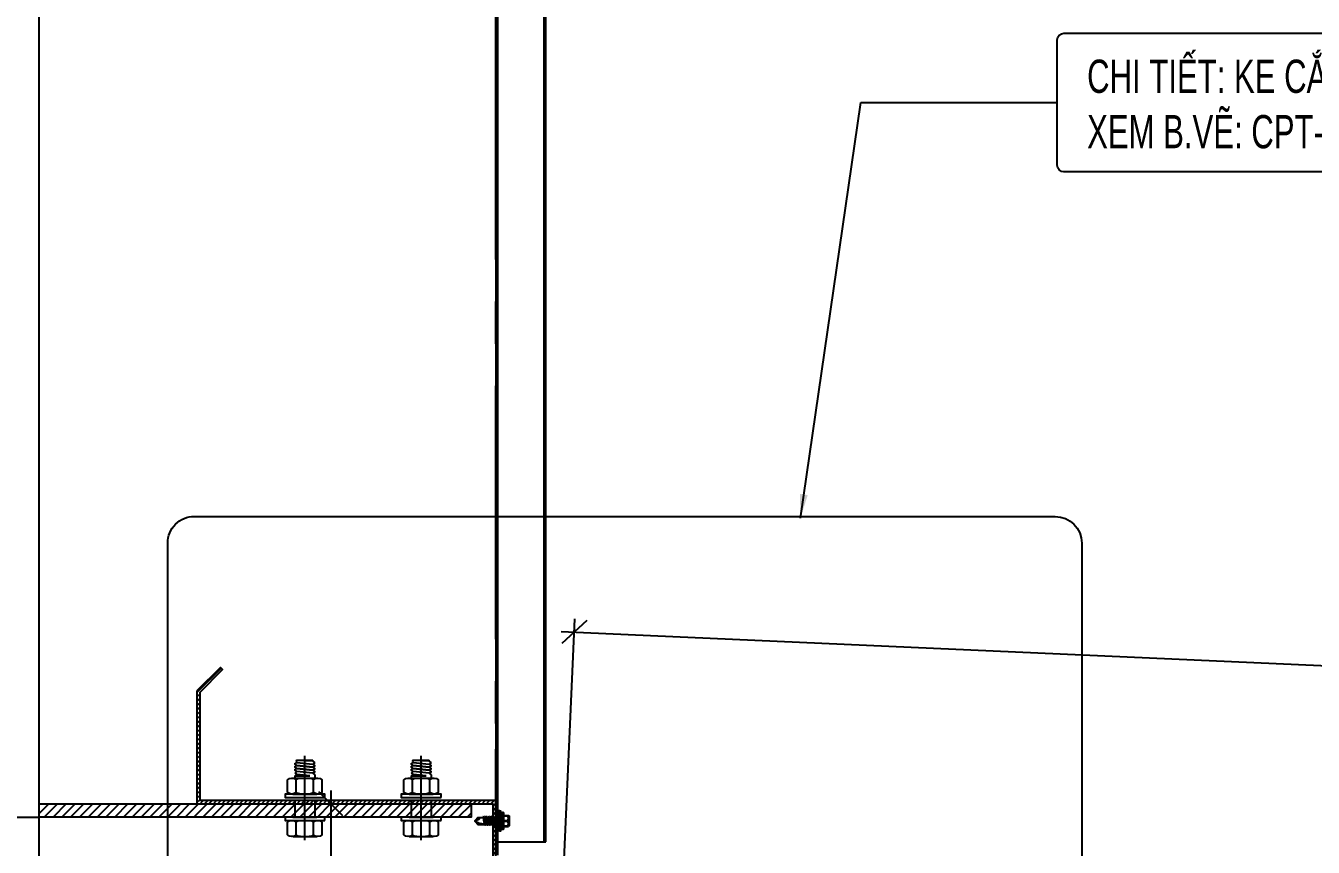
# Model space of a CAD drawing. Header units: inches. Extents: x 340055 to 349452, y -34649 to -30845.
# Drawn here: x 347695.9 to 347792.8, y -32536 to -32474.2 of the extents above; entities that cross this region are included whole.
import ezdxf

# ---------------------------------------------------------------- set-up
doc = ezdxf.new("R2010")
doc.units = ezdxf.units.IN
doc.header["$MEASUREMENT"] = 0
doc.linetypes.add('CENTER2', pattern=[28.574999999999996, 19.05, -3.174999999999999, 3.174999999999999, -3.174999999999999])
for name, color, linetype in [('2', 2, 'Continuous'), ('251', 251, 'Continuous'), ('3', 3, 'Continuous'), ('5', 5, 'Continuous'), ('6', 6, 'Continuous'), ('8', 8, 'Continuous'), ('9', 9, 'Continuous'), ('flashing', 6, 'Continuous'), ('STRUCTURE', 1, 'Continuous')]:
    doc.layers.add(name, color=color, linetype=linetype)
doc.styles.add('ST1', font='times.ttf', dxfattribs={"width": 0.7})
doc.styles.add('ST1H', font='vnshxh.shx', dxfattribs={"width": 0.7})
doc.dimstyles.new('3', dxfattribs={"dimtxt": 3.5, "dimasz": 1.8, "dimexe": 1, "dimexo": 0, "dimgap": 1, "dimtad": 1, "dimdec": 0, "dimlfac": 3, "dimzin": 0, "dimdsep": 46, "dimtxsty": 'ST1H', "dimblk": 'OBLIQUE', "dimcen": 1, "dimdle": 1, "dimclrd": 8, "dimclre": 8, "dimclrt": 3, "dimadec": 0, "dimazin": 0, "dimtfac": 1, "dimtdec": 0, "dimtix": 1, "dimtofl": 0, "dimtmove": 1, "dimatfit": 3, "dimfxl": 0, "dimtolj": 1, "dimtzin": 0, "dimlwd": -1, "dimlwe": -1, "dimarcsym": 0})
doc.dimstyles.new('8', dxfattribs={"dimtxt": 4.5, "dimasz": 1.8, "dimexe": 1, "dimexo": 0, "dimgap": 1, "dimtad": 1, "dimdec": 0, "dimlfac": 8, "dimzin": 0, "dimdsep": 46, "dimtxsty": 'ST1', "dimblk": 'OBLIQUE', "dimcen": 1, "dimdle": 1, "dimclrd": 8, "dimclre": 8, "dimclrt": 3, "dimadec": 0, "dimazin": 0, "dimtfac": 1, "dimtdec": 0, "dimtix": 1, "dimtmove": 1, "dimatfit": 3, "dimfxl": 0, "dimtolj": 1, "dimtzin": 0, "dimlwd": -1, "dimlwe": -1, "dimarcsym": 0})

# ---------------------------------------------------------------- blocks, each defined once
blk = doc.blocks.new('A$C6A7930B6')
at = {"layer": '2'}
h = blk.add_hatch(dxfattribs=at)
h.set_pattern_fill('ANSI31', color=256, scale=0.125, angle=-90.00000000000001, style=0)
h.set_pattern_definition([(315, (3303.044390056237, 11524.56438977492), (0.01104854345603981, 0.0110485434560398), [])])
h.paths.add_polyline_path([(1.500003250855116, 1.18535152079221), (1.500003250856935, 0.618684854125604), (0.01583658419167477, 0.6186848541228755), (0.01583658419167477, 0.1244099021987495), (0.1290502384244974, 0.01119624796501739), (0.1178543810556221, 3.905961420969106e-07), (3.250857844250277e-06, 0.1178515207921009), (3.250856025260873e-06, 0.6345181874585251), (1.484169917518557, 0.6345181874567061), (1.484169917524014, 1.178793139385562), (1.370956263292101, 1.292006793612018), (1.382152120660976, 1.30320265098544)])
at = {"layer": '251'}
h = blk.add_hatch(color=256, dxfattribs=at)
h.paths.add_polyline_path([(0.3143365841151535, 0.6675181871423774), (0.3100032507718424, 0.6675181871387394, 0.192582403425731), (0.3316699174201858, 0.6761848537908008, 0.1925824034298843), (0.3533365840849001, 0.6675181871787572)])
h.paths.add_polyline_path([(0.3966699174634414, 0.667518187218775, 0.1925824032953807), (0.4183365840899569, 0.6761848539154016, 0.1925824034833754), (0.4400032507546712, 0.6675181872597022)])
h = blk.add_hatch(color=256, dxfattribs=at)
h.paths.add_polyline_path([(0.8976699174481837, 0.6675181874634291), (0.8933365841048726, 0.6675181874597911, 0.192582403425731), (0.9150032507541255, 0.6761848541118525, 0.1925824034298843), (0.9366699174179303, 0.6675181874998088)])
h.paths.add_polyline_path([(0.9800032507964715, 0.6675181875407361, 0.1925824032953807), (1.001669917423897, 0.6761848542364532, 0.1925824034833754), (1.023336584087701, 0.6675181875807539)])
h = blk.add_hatch(color=256, dxfattribs=at)
h.paths.add_polyline_path([(0.3143365842333878, 0.4548515203332499), (0.3100032508900767, 0.4548515203287025, 0.192582403425731), (0.3316699175384201, 0.4635181869816734, 0.1925824034298843), (0.3533365842031344, 0.4548515203696297)])
h.paths.add_polyline_path([(0.3966699175816757, 0.4548515204096475, 0.1925824032953807), (0.4183365842081912, 0.4635181871062741, 0.1925824034833754), (0.4400032508729055, 0.4548515204505748)])
h = blk.add_hatch(color=256, dxfattribs=at)
h.paths.add_polyline_path([(0.8976699175673275, 0.4548515203332499), (0.8933365842240164, 0.4548515203287025, 0.192582403425731), (0.9150032508723598, 0.4635181869816734, 0.1925824034298843), (0.9366699175370741, 0.4548515203696297)])
h.paths.add_polyline_path([(0.9800032509156154, 0.4548515204096475, 0.1925824032953807), (1.001669917542131, 0.4635181871062741, 0.1925824034833754), (1.023336584206845, 0.4548515204505748)])
at = {"layer": '9', "linetype": 'Continuous'}
h = blk.add_hatch(dxfattribs=at)
h.set_pattern_fill('ANSI31', color=250, scale=0.25, angle=-90.00000000000001, style=0)
h.set_pattern_definition([(315, (3302.900187385885, 11527.01499477433), (0.02209708691207962, 0.0220970869120796), [])])
h.paths.add_polyline_path([(2.291669917521176, 0.5520181874835544), (2.291669917523905, 0.618684854125604), (0.1250032508560253, 0.6186848541447034), (0.1250032508560253, 0.5520181874835544)])
at = {"layer": '2'}
blk.add_lwpolyline([(1.500003250855116, 1.18535152079221), (1.500003250856935, 0.618684854125604), (0.01583658419167477, 0.6186848541228755), (0.01583658419167477, 0.1244099021987495), (0.1290502384244974, 0.01119624796501739), (0.1178543810556221, 3.905961420969106e-07), (3.250857844250277e-06, 0.1178515207921009), (3.250856025260873e-06, 0.6345181874585251), (1.484169917518557, 0.6345181874567061), (1.484169917524014, 1.178793139385562), (1.370956263292101, 1.292006793612018), (1.382152120660976, 1.30320265098544)], close=True, dxfattribs=at)
at = {"layer": '5', "linetype": 'CENTER2', "ltscale": 0.2}
for p, q in [((0.3750032509642551, 0.4359954712545004), (0.3750032505695344, 0.8594718473968896)), ((0.9583365842972853, 0.4359954712545004), (0.9583365839034741, 0.8594718477179413))]:
    blk.add_line(p, q, dxfattribs=at)
at = {"layer": '6'}
blk.add_lwpolyline([(2.291669917521176, 0.5520181874835544), (2.291669917523905, 0.618684854125604), (0.1250032508560253, 0.6186848541447034), (0.1250032508560253, 0.5520181874835544), (2.291669917521176, 0.5520181874835544)], dxfattribs=at)
at = {"layer": '8'}
for p, q in [((0.335003250617774, 0.8323190019946196), (0.3250032506184652, 0.82381900198925)), ((0.3250032506184652, 0.82381900198925), (0.3350032506323259, 0.8173190019806498)), ((0.4150032505967829, 0.8373190020593029), (0.3350032506132266, 0.8373190019847243)), ((0.335003250617774, 0.8323190019946196), (0.3350032506132266, 0.8373190019847243)), ((0.335003250617774, 0.8323190019946196), (0.3750032506077332, 0.8347400546490462)), ((0.3750032506050047, 0.8373190020220136), (0.3750032506077332, 0.8347400546490462)), ((0.3750032506077332, 0.8347400546490462), (0.3750032506050047, 0.8373190020220136)), ((0.4150032505967829, 0.8373190020593029), (0.4200032506323623, 0.829569002059543)), ((0.4200032506323623, 0.829569002059543), (0.4150032506086063, 0.8253190020568582)), ((0.4150032506504431, 0.7803190020586044), (0.4250032506633943, 0.7738190020945694)), ((0.9183365839517137, 0.8323190023156712), (0.9083365839514954, 0.8238190023103016)), ((0.9083365839514954, 0.8238190023103016), (0.9183365839653561, 0.8173190023017014)), ((0.9983365839307226, 0.8373190023803545), (0.9183365839471662, 0.8373190023057759)), ((0.9183365839517137, 0.8323190023156712), (0.9183365839471662, 0.8373190023057759)), ((0.9183365839517137, 0.8323190023156712), (0.9583365839407634, 0.8347400549700978)), ((0.9583365839389444, 0.8373190023430652), (0.9583365839407634, 0.8347400549700978)), ((0.9583365839407634, 0.8347400549700978), (0.9583365839389444, 0.8373190023430652)), ((0.9983365839307226, 0.8373190023803545), (1.003336583966302, 0.8295690023805946)), ((1.003336583966302, 0.8295690023805946), (0.9983365839416365, 0.8253190023779098)), ((0.9983365839834732, 0.780319002379656), (1.008336583997334, 0.7738190024147116)), ((0.2883365840853003, 0.6761848537944388), (0.2883365840270926, 0.7388515204593205)), ((0.4400032506800926, 0.7475181872760004), (0.3100032506972639, 0.7475181871550376)), ((0.3350032506741627, 0.772319001982396), (0.3250032506748539, 0.7638190019770263)), ((0.3250032506748539, 0.7638190019770263), (0.3250032506894058, 0.74751818716868)), ((0.3316699174201858, 0.6761848538344566), (0.3316699173619782, 0.7388515204993382)), ((0.3316699174201858, 0.6761848538344566), (0.3316699173619782, 0.7388515204993382)), ((0.3500032506790376, 0.7588190020105685), (0.4150032506640855, 0.7653190020882903)), ((0.4250032506779462, 0.7588190020805996), (0.3500032506790376, 0.7588190020105685)), ((0.4250032506633943, 0.7738190020945694), (0.4150032506640855, 0.7653190020882903)), ((0.4150032506640855, 0.7653190020882903), (0.4250032506779462, 0.7588190020805996)), ((0.4183365840899569, 0.6761848539154016), (0.4183365840317492, 0.7388515205802832)), ((0.4250032506779462, 0.7588190020805996), (0.4250032506879506, 0.747518187262358)), ((0.4616699174248424, 0.6761848539554194), (0.4616699173666348, 0.738851520620301)), ((0.8716699174192399, 0.676184854114581), (0.8716699173610323, 0.7388515207794626)), ((1.023336584014032, 0.747518187597052), (0.8933365840312035, 0.7475181874760892)), ((0.9183365840071929, 0.7723190023034476), (0.9083365840078841, 0.763819002298078)), ((0.9083365840078841, 0.763819002298078), (0.9083365840233455, 0.7475181874897316)), ((0.9150032507541255, 0.6761848541555082), (0.9150032506959178, 0.7388515208203899)), ((0.9150032507541255, 0.6761848541555082), (0.9150032506959178, 0.7388515208203899)), ((0.9333365840120678, 0.7588190023316201), (0.9983365839971157, 0.7653190024093419)), ((1.008336584010976, 0.7588190024007417), (0.9333365840120678, 0.7588190023316201)), ((1.008336583997334, 0.7738190024147116), (0.9983365839971157, 0.7653190024093419)), ((0.9983365839971157, 0.7653190024093419), (1.008336584010976, 0.7588190024007417)), ((1.001669917423897, 0.6761848542364532), (1.001669917365689, 0.7388515209013349)), ((1.008336584010976, 0.7588190024007417), (1.00833658402189, 0.7475181875825001)), ((1.045003250758782, 0.676184854276471), (1.045003250700574, 0.7388515209413526)), ((0.4356699174550158, 0.6675181872551548), (0.3143365841151535, 0.6675181871423774)), ((1.019003250788046, 0.6675181875762064), (0.8976699174481837, 0.6675181874634291)), ((0.3250032507803553, 0.6345181872347894), (0.3250032508567529, 0.552018187466274)), ((0.4250032507789001, 0.6345181873284673), (0.4250032508552977, 0.5520181875590424)), ((0.9083365841133855, 0.634518187555841), (0.9083365841906925, 0.552018187466274)), ((1.00833658411193, 0.6345181876486095), (1.008336584189237, 0.5520181875590424)), ((0.2883365842035346, 0.4635181869844018), (0.2883365841453269, 0.5261848536492835)), ((0.4400032507983269, 0.5348515204668729), (0.3100032508154982, 0.5348515203450006)), ((0.4356699174550158, 0.5520181871343084), (0.3143365841151535, 0.552018187021531)), ((0.3316699175384201, 0.4635181870253291), (0.3316699174802125, 0.5261848536902107)), ((0.3316699175384201, 0.4635181870253291), (0.3316699174802125, 0.5261848536902107)), ((0.4183365842081912, 0.4635181871062741), (0.4183365841499835, 0.5261848537711558)), ((0.4616699175430767, 0.4635181871462919), (0.4616699174848691, 0.5261848538111735)), ((0.8716699175374742, 0.4635181869844018), (0.8716699174792666, 0.5261848536492835)), ((1.023336584132267, 0.5348515204668729), (0.8933365841494378, 0.5348515203450006)), ((1.019003250788046, 0.55201818745536), (0.8976699174481837, 0.5520181873425827)), ((0.9150032508723598, 0.4635181870253291), (0.9150032508141521, 0.5261848536902107)), ((0.9150032508723598, 0.4635181870253291), (0.9150032508141521, 0.5261848536902107)), ((1.001669917542131, 0.4635181871062741), (1.001669917483923, 0.5261848537711558)), ((1.045003250877016, 0.4635181871462919), (1.045003250818809, 0.5261848538111735)), ((0.4356699175732501, 0.4548515204460273), (0.3143365842333878, 0.4548515203332499)), ((1.01900325090719, 0.4548515204460273), (0.8976699175673275, 0.4548515203332499))]:
    blk.add_line(p, q, dxfattribs=at)
for points in [[(0.3350032506323259, 0.8173190019806498), (0.3250032506321077, 0.8088190019752801), (0.3350032506459684, 0.8023190020103357), (0.4150032506222487, 0.8103190020865441), (0.4250032506215575, 0.8188190020928232), (0.4150032506086063, 0.8253190020568582)], [(0.3350032506459684, 0.8023190020103357), (0.3250032506466596, 0.793819002004966), (0.3350032506596108, 0.7873190019963658), (0.4150032506358912, 0.7953190020725742), (0.4250032506361094, 0.8038190020788534), (0.4150032506222487, 0.8103190020865441)], [(0.3350032506596108, 0.7873190019963658), (0.325003250660302, 0.7788190019909962), (0.3350032506741627, 0.772319001982396), (0.4150032506504431, 0.7803190020586044), (0.4250032506497519, 0.7888190020648835), (0.4150032506358912, 0.7953190020725742)], [(0.9183365839653561, 0.8173190023017014), (0.9083365839660473, 0.8088190022963317), (0.9183365839789985, 0.8023190023313873), (0.9983365839552789, 0.8103190024075957), (1.008336583955497, 0.8188190024129653), (0.9983365839416365, 0.8253190023779098)], [(0.9183365839789985, 0.8023190023313873), (0.9083365839796897, 0.7938190023260177), (0.9183365839935504, 0.7873190023174175), (0.9983365839698308, 0.7953190023936259), (1.00833658396914, 0.8038190023989955), (0.9983365839552789, 0.8103190024075957)], [(0.9183365839935504, 0.7873190023174175), (0.9083365839933322, 0.7788190023120478), (0.9183365840071929, 0.7723190023034476), (0.9983365839834732, 0.780319002379656), (1.008336583982782, 0.7888190023850257), (0.9983365839698308, 0.7953190023936259)], [(0.2753365841181221, 0.6503515204340147), (0.2753365841017512, 0.6675181871059976), (0.4746699174193054, 0.6675181872915346), (0.4746699174356763, 0.6503515206195516)], [(0.8586699174511523, 0.6503515207550663), (0.8586699174347814, 0.6675181874270493), (1.058003250752336, 0.6675181876125862), (1.058003250768706, 0.6503515209406032)], [(0.2753365841181221, 0.5348515203131683), (0.2753365841017512, 0.5520181869851513), (0.4746699174193054, 0.5520181871706882), (0.4746699174356763, 0.5348515204987052)], [(0.8586699174511523, 0.5348515206342199), (0.8586699174347814, 0.5520181873062029), (1.058003250752336, 0.5520181874917398), (1.058003250768706, 0.5348515208197568)]]:
    blk.add_lwpolyline(points, close=True, dxfattribs=at)
for centre, radius, start, end in [((0.3100032507263677, 0.7161015205047079), 0.0314166666666499, 46.39718097959219, 133.6028191264862), ((0.3533365840394254, 0.7161015205447256), 0.0314166666666499, 90.00000005377775, 133.6028191264862), ((0.3966699173961388, 0.7161015205847434), 0.0314166666666499, 46.39718097959219, 90.00000005377775), ((0.4400032507091964, 0.7161015206256707), 0.03141666666662533, 46.39718097959219, 133.6028191264862), ((0.8933365840603074, 0.7161015208257595), 0.0314166666666499, 46.39718097959219, 133.6028191264862), ((0.936669917373365, 0.7161015208657773), 0.0314166666666499, 90.00000005377775, 133.6028191264862), ((0.9800032507300784, 0.7161015209067045), 0.0314166666666499, 46.39718097959219, 90.00000005377775), ((1.023336584043136, 0.7161015209467223), 0.03141666666662533, 46.39718097959219, 133.6028191264862), ((0.3100032507427386, 0.6989348538327249), 0.03141666666664996, 226.3971809795922, 313.6028191264862), ((0.3533365840557963, 0.6989348538727427), 0.03141666666664996, 226.3971809795922, 270.0000000537777), ((0.3966699174125097, 0.6989348539127604), 0.03141666666664996, 270.0000000537777, 313.6028191264862), ((0.4400032507255673, 0.6989348539536877), 0.03141666666662526, 226.3971809795922, 313.6028191264862), ((0.8933365840757688, 0.6989348541537765), 0.03141666666664996, 226.3971809795922, 313.6028191264862), ((0.9366699173888264, 0.6989348541937943), 0.03141666666664996, 226.3971809795922, 270.0000000537777), ((0.9800032507455398, 0.6989348542347216), 0.03141666666664996, 270.0000000537777, 313.6028191264862), ((1.023336584058598, 0.6989348542747393), 0.03141666666662526, 226.3971809795922, 313.6028191264862), ((0.3100032508455115, 0.5034348536946709), 0.0314166666666499, 46.39718097959219, 133.6028191264862), ((0.3533365841585692, 0.5034348537355982), 0.0314166666666499, 90.00000005377775, 133.6028191264862), ((0.3966699175152826, 0.5034348537756159), 0.0314166666666499, 46.39718097959219, 90.00000005377775), ((0.4400032508283402, 0.5034348538165432), 0.03141666666662533, 46.39718097959219, 133.6028191264862), ((0.8933365841785417, 0.5034348536946709), 0.0314166666666499, 46.39718097959219, 133.6028191264862), ((0.9366699174915993, 0.5034348537355982), 0.0314166666666499, 90.00000005377775, 133.6028191264862), ((0.9800032508483127, 0.5034348537756159), 0.0314166666666499, 46.39718097959219, 90.00000005377775), ((1.02333658416137, 0.5034348538165432), 0.03141666666662533, 46.39718097959219, 133.6028191264862), ((0.3100032508609729, 0.4862681870226879), 0.03141666666664996, 226.3971809795922, 313.6028191264862), ((0.3533365841740306, 0.4862681870636152), 0.03141666666664996, 226.3971809795922, 270.0000000537777), ((0.396669917530744, 0.486268187103633), 0.03141666666664996, 270.0000000537777, 313.6028191264862), ((0.4400032508438017, 0.4862681871445602), 0.03141666666662526, 226.3971809795922, 313.6028191264862), ((0.8933365841940031, 0.4862681870226879), 0.03141666666664996, 226.3971809795922, 313.6028191264862), ((0.9366699175070607, 0.4862681870636152), 0.03141666666664996, 226.3971809795922, 270.0000000537777), ((0.9800032508637742, 0.486268187103633), 0.03141666666664996, 270.0000000537777, 313.6028191264862), ((1.023336584176832, 0.4862681871445602), 0.03141666666662526, 226.3971809795922, 313.6028191264862)]:
    blk.add_arc(centre, radius, start, end, dxfattribs=at)
blk = doc.blocks.new('Short_Self_drilling')
at = {"layer": 'STRUCTURE', "color": 1, "linetype": 'Continuous'}
for p, q in [((6.427627954479767, 1.738392833212921), (-6.429513005297069, 1.731407889110349)), ((5.140815966860309, 3.758576308190055), (-5.14489680096085, 3.752988352908037)), ((-2.573002946065441, 2.897242611076892), (-5.14443113802034, 2.895845622256533)), ((-3.430611339657064, 3.753919678788276), (-3.432241159947287, 6.753919236069512)), ((2.996096488470096, 7.185983073446356), (-3.003902626091595, 7.182723432865324)), ((2.569853437845137, 2.900036588717998), (-2.573002946065441, 2.897242611076892)), ((-2.139722270753346, 2.804301490893651), (-2.139772891068527, 2.897477973489782)), ((6.254783779336451, 0.0033980583401509), (0, 0)), ((2.153436330773339, 2.803610794889015), (2.153384068114194, 2.899810331941417)), ((2.155231403857344, -0.5005684986439779), (2.15495177851361, 0.0141360434123012)), ((5.141281629800816, 2.901433577538357), (2.569853437845137, 2.900036588717998)), ((3.426530505556522, 3.757644982309622), (3.424900685266298, 6.757644539590662)), ((2.991563898096242, -1.173873452849355), (-2.701271820829788, -0.2300478911484528)), ((2.992392778130254, -2.699587513408329), (-2.700442940795775, -1.755761951707427)), ((2.993221658163487, -4.225301573973735), (-2.699614060763321, -3.281476012272638)), ((2.994050538196721, -5.751015634532515), (-2.698785180729308, -4.807190072831807)), ((2.994879418229954, -7.276729695091684), (-2.697956300695295, -6.332904133390587)), ((-1.907191146453572, -7.989583161942521), (-2.697127420662841, -7.858618193949756)), ((-2.137447682919757, -1.38251746946623), (-2.137727308262713, -0.8678129274101462)), ((-2.136618802886524, -2.908231530031636), (-2.136898428229479, -2.393526987975357)), ((-2.135789922853291, -4.433945590590611), (-2.136069548196246, -3.919241048534526)), ((-2.134961042819278, -5.959659651149584), (-2.135240668163012, -5.444955109093501)), ((-2.134132162785265, -7.485373711708558), (-2.134411788129, -6.970669169652475)), ((2.156060283889798, -2.026282559202952), (2.155780658547623, -1.511578017146868)), ((2.15688916392459, -3.551996619768162), (2.156609538580076, -3.037292077712078)), ((2.157718043957824, -5.077710680327137), (2.157438418614089, -4.563006138271052)), ((2.158546923991057, -6.603424740886306), (2.158267298648102, -6.088720198830222)), ((2.15937580402429, -8.129138801445281), (2.159096178681335, -7.614434259389196)), ((-2.136158421138263, -12.33087536617618), (-2.138249313164383, -8.482184079380202)), ((2.995708298264746, -8.802443755650854), (-1.142445727708296, -8.11637169230341)), ((2.149547514491652, -12.31434126327446), (2.147825613319842, -9.144849030159936))]:
    blk.add_line(p, q, dxfattribs=at)
blk.add_lwpolyline([(6.427860785949242, 1.309821467886779), (6.427627954479767, 1.738392833212921), (2.141332692833592, 2.806627274651808), (-2.144380960424314, 2.804298959951016), (-6.429513005297069, 1.731407889110349), (-6.429280173826034, 1.302836523784402)], close=True, dxfattribs=at)
for points in [[(-6.429280173826034, 1.302836523784402, -0.0888693454293002), (-6.25478377933567, -0.0033980583403458), (0, 0)], [(-0.1341407912236069, 3.755710563915012), (-0.330345590953844, 6.230310601738112, 0.3388783609517814), (-3.136335632067389, 6.228786181678383), (-3.329851547487903, 3.753974418914497)], [(3.295402521552594, 3.757573743949576), (3.099197721822357, 6.232173781772481, 0.3388783609517814), (0.2932076807080323, 6.230649361712753), (0.0996917652875189, 3.755837598948866)], [(-0.0831780369654942, -14.04042361661777), (-1.03952331320709, -12.24293085970332, -0.1486571711961959), (-1.399506232658105, -11.20425887450743), (-1.950379671918978, -7.716112156382742, -0.8150058696070384), (-1.207708120741569, -7.772025647410178, 0.1508326184272741), (-0.8461097890631208, -8.67637043731208)], [(2.149547514491652, -12.31434126327446), (0.1736163688643241, -14.2353829229142, -0.3335959825449872), (-0.1674471447708389, -14.24431018685326), (-2.136158421138263, -12.33087536617618)], [(2.149547514491652, -12.31434126327446), (1.711418715799611, -11.69935902120947, 0.522420288142555), (0.8806162489542787, -11.70855234734862), (-0.1674471447708389, -14.24431018685326)]]:
    blk.add_lwpolyline(points, format="xyb", dxfattribs=at)
for points in [[(2.991563898096242, -1.173873452849355), (2.155780993783212, -1.512195084185675), (-2.14239666522995, -0.8481802353483413), (-2.701271820829788, -0.2300478911484528), (-2.356202546260776, -0.0012800624287723)], [(2.992392778130254, -2.699587513408329), (2.156609873816445, -3.037909144744844), (-2.141567785197496, -2.37389429590751), (-2.700442940795775, -1.755761951707427), (-2.137447682919757, -1.38251746946623), (2.156060283889798, -2.026282559202952), (2.992392778130254, -2.699587513408329)], [(2.993221658163487, -4.225301573973735), (2.157438753850458, -4.56362320531025), (-2.140738905162704, -3.899608356472721), (-2.699614060763321, -3.281476012272638), (-2.136618802886524, -2.908231530031636), (2.15688916392459, -3.551996619768162), (2.993221658163487, -4.225301573973735)], [(2.994050538196721, -5.751015634532515), (2.158267633882912, -6.089337265869223), (-2.13991002512947, -5.425322417031696), (-2.698785180729308, -4.807190072831807), (-2.135789922853291, -4.433945590590611), (2.157718043957824, -5.077710680327137), (2.994050538196721, -5.751015634532515)], [(2.994879418229954, -7.276729695091684), (2.159096513917704, -7.615051326428198), (-2.139081145097017, -6.951036477590864), (-2.697956300695295, -6.332904133390587), (-2.134961042819278, -5.959659651149584), (2.158546923991057, -6.603424740886306), (2.994879418229954, -7.276729695091684)], [(-1.82255174405405, -8.525522331768894), (-2.138252265063004, -8.476750538149838), (-2.697127420662841, -7.858618193949756), (-2.134132162785265, -7.485373711708558), (-1.830993748842177, -7.530826038752299)], [(-1.26446323386803, -7.615771163026237), (2.15937580402429, -8.129138801445281), (2.995708298264746, -8.802443755650854)], [(-1.178973661122914, -0.0006405051596759999), (2.155231403857344, -0.5005684986439779), (2.991563898096242, -1.173873452849355)], [(2.995708298264746, -8.802443755650854), (2.159925393950938, -9.140765386987173), (-0.8461097890631208, -8.67637043731208)]]:
    blk.add_lwpolyline(points, dxfattribs=at)
for centre, radius, start, end in [((-4.990675107008168, 3.324500645651953), 0.4553965811850028, 109.7948656341679, 250.2673889182501), ((-3.00366979462134, 6.754152067539183), 0.4285714285714286, 90.03112727622582, 180.0311272761997), ((2.996329319940351, 6.757411708120407), 0.4285714285714286, 0.0311272761997568, 90.03112727622582), ((5.067819174060787, 3.329965159149001), 0.4347827605151089, 279.7275654188923, 80.33468913347895), ((9.987420900819416, 0.1735689433930604), 3.736514152360963, 162.296318979917, 182.6103064937473)]:
    blk.add_arc(centre, radius, start, end, dxfattribs=at)
blk = doc.blocks.new('_Oblique')
at = {"color": 0, "linetype": 'ByBlock', "lineweight": -2}
blk.add_line((-0.5, -0.5), (0.5, 0.5), dxfattribs=at)
blk = doc.blocks.new('*D528')
at = {"color": 8, "linetype": 'Continuous', "transparency": 16777216}
for p, q in [((347736.4018679941, -32536.88878188689), (347737.2109550211, -32518.77081211396)), ((347736.167338494, -32519.72520435209), (348050.3804457628, -32533.75689509869)), ((348048.6169664977, -32550.83124834444), (348049.4260535247, -32532.71327857151))]:
    blk.add_line(p, q, dxfattribs=at)
at = {"layer": 'Defpoints', "color": 0, "transparency": 16777216}
for p in [(348049.3814413802, -32533.71228295416), (347736.4018679941, -32536.88878188689), (348048.6169664977, -32550.83124834444)]:
    blk.add_point(p, dxfattribs=at)
at = {"color": 8, "transparency": 16777216, "xscale": 1.8, "yscale": 1.8, "zscale": 1.8}
for p, rotation in [((347737.1663428766, -32519.76981649661), 177.4430637708911), ((348049.3814413802, -32533.71228295416), 357.4430637708911)]:
    blk.add_blockref('_Oblique', p, dxfattribs=dict(at, rotation=rotation))
at = {"color": 3, "transparency": 16777216, "insert": (347893.4206184804, -32523.45539129528), "char_height": 4.5, "attachment_point": 5, "rotation": 357.4430637708911, "style": 'ST1'}
blk.add_mtext('\\A1;2500', dxfattribs=at)
blk = doc.blocks.new('*D573')
at = {"color": 8, "linetype": 'Continuous', "transparency": 16777216}
for p, q in [((347718.8542425543, -32531.69187925497), (347718.8542425543, -32601.23314683924)), ((347708.7723367131, -32532.69187925497), (347719.8542425543, -32532.69187925497)), ((347708.7723367131, -32600.23314683924), (347719.8542425543, -32600.23314683924))]:
    blk.add_line(p, q, dxfattribs=at)
at = {"layer": 'Defpoints', "color": 0, "transparency": 16777216}
for p in [(347708.7723367131, -32532.69187925497), (347708.7723367131, -32600.23314683924), (347718.8542425543, -32600.23314683924)]:
    blk.add_point(p, dxfattribs=at)
at = {"color": 8, "transparency": 16777216, "xscale": 1.8, "yscale": 1.8, "zscale": 1.8}
for p, rotation in [((347718.8542425543, -32532.69187925497), 90), ((347718.8542425543, -32600.23314683924), 270)]:
    blk.add_blockref('_Oblique', p, dxfattribs=dict(at, rotation=rotation))
at = {"color": 3, "transparency": 16777216, "insert": (347715.5653096054, -32566.46251304719), "char_height": 4.5, "attachment_point": 5, "rotation": 90, "style": 'ST1'}
blk.add_mtext('\\A1;540', dxfattribs=at)

msp = doc.modelspace()

# ---------------------------------------------------------------- linework, layer by layer
at = {"color": 8, "linetype": 'CENTER2'}
for p, q in [((347731.2723367161, -32720.32533779884), (347731.2723367162, -32400.38562172616)), ((347679.4601571385, -32533.6918792547), (347696.8973367139, -32533.6918792547))]:
    msp.add_line(p, q, dxfattribs=at)
at = {"color": 1, "true_color": 0xfa051e}
msp.add_lwpolyline([(347708.584243757, -32511.0720295964), (347773.3482651038, -32511.07202959638, -0.4142135623731676), (347775.3482651038, -32513.07202959638), (347775.3482651038, -32573.19610801937, -0.4142135623727602), (347773.3482651038, -32575.19610801937), (347708.5842437572, -32575.19610801939, -0.4142135623725341), (347706.5842437572, -32573.19610801939), (347706.584243757, -32513.07202959641, -0.4142135623739214)], format="xyb", close=True, dxfattribs=at)
at = {"layer": '2'}
msp.add_line((347696.8973367139, -32720.32533779884), (347696.8973367139, -32368.74548168194), dxfattribs=at)
at = {"layer": '3'}
for p, q in [((347731.2723367137, -32397.57597331748), (347731.2723367137, -32535.54614111489)), ((347735.0222255312, -32535.54614111489), (347735.0222255312, -32396.7564925316)), ((347731.2723367137, -32535.54614111489), (347735.0222255312, -32535.54614111489))]:
    msp.add_line(p, q, dxfattribs=at)
for points in [[(347731.3973367132, -32397.57597331748), (347731.3973367132, -32535.54614111489)], [(347734.8972255324, -32535.54614111489), (347734.8972255324, -32396.7564925316)]]:
    msp.add_lwpolyline(points, dxfattribs=at)
at = {"layer": 'flashing'}
for p, q in [((347731.2722609346, -32528.57660391431), (347731.3972609346, -32528.57660391431)), ((347731.2722609346, -32536.64746713341), (347731.2722609346, -32528.57660391431)), ((347731.3972609346, -32528.57660391431), (347731.3972609346, -32536.5467286448))]:
    msp.add_line(p, q, dxfattribs=at)

# ---------------------------------------------------------------- block references
at = {"color": 1, "extrusion": (0, 0, -1), "xscale": 0.1199999997471698, "yscale": 0.1199999997471698, "zscale": -0.12, "rotation": 89.96887261188007}
msp.add_blockref('Short_Self_drilling', (-347731.3973367139, -32533.98047742042), dxfattribs=at)
msp.add_blockref('Short_Self_drilling', (-347731.3973367139, -32533.98047742042), dxfattribs=at)
at = {"layer": '2', "xscale": -15.00000000011642, "yscale": 15.00000000008731, "zscale": 15.00000000008731}
msp.add_blockref('A$C6A7930B6', (347731.272385476, -32541.972152067), dxfattribs=at)

# ---------------------------------------------------------------- texts
at = {"layer": '3', "insert": (347775.7500465924, -32480.05201865314), "char_height": 2.5, "attachment_point": 4, "style": 'ST1H', "bg_fill": 2}
msp.add_mtext('\\A1;CHI TIÕT: ke c¾t n\xadíc ®Ønh m¸i canopy, ju-07\\PXEM b.VÏ: CPT-AKZ-02-TD-021 ', dxfattribs=at)

# ---------------------------------------------------------------- dimensions: what is measured, and where the dimension line sits
at = {"color": 8}
dim = msp.add_aligned_dim(p1=(347736.4018679942, -32536.88878188689), p2=(348048.6169664977, -32550.83124834444), distance=17.136026315327676, dimstyle='8', dxfattribs=at)
dim.commit()
dim.dimension.update_dxf_attribs({"geometry": '*D528', "text_midpoint": (347893.4206184804, -32523.45539129528)})
dim = msp.add_linear_dim(base=(347718.8542425543, -32600.23314683924), p1=(347708.772336713, -32532.69187925495), p2=(347708.772336713, -32600.23314683922), angle=90, dimstyle='8', dxfattribs=at)
dim.commit()
dim.dimension.update_dxf_attribs({"geometry": '*D573', "text_midpoint": (347715.5653096054, -32566.46251304719)})

# ---------------------------------------------------------------- leaders
at = {"color": 9}
msp.add_leader([(347754.1802606587, -32511.19786345989), (347758.7132315898, -32479.92722163859), (347773.5060189298, -32479.92722163859)], dimstyle='3', override={"dimgap": 1, "dimtad": 0}, dxfattribs=at)

# ---------------------------------------------------------------- next in the draw order: linework, layer by layer
at = {"color": 240, "true_color": 0xf90627}
msp.add_lwpolyline([(347774.0060189298, -32474.70986883195), (347842.6901703091, -32474.70986883194, -0.414213562373095), (347843.1901703091, -32475.20986883194), (347843.1901703092, -32484.64457444523, -0.4142135623744628), (347842.6901703092, -32485.14457444523), (347774.0060189297, -32485.14457444523, -0.414213562373095), (347773.5060189297, -32484.64457444523), (347773.5060189298, -32475.20986883195, -0.4142135623717274)], format="xyb", close=True, dxfattribs=at)

doc.saveas('drawing.dxf')
